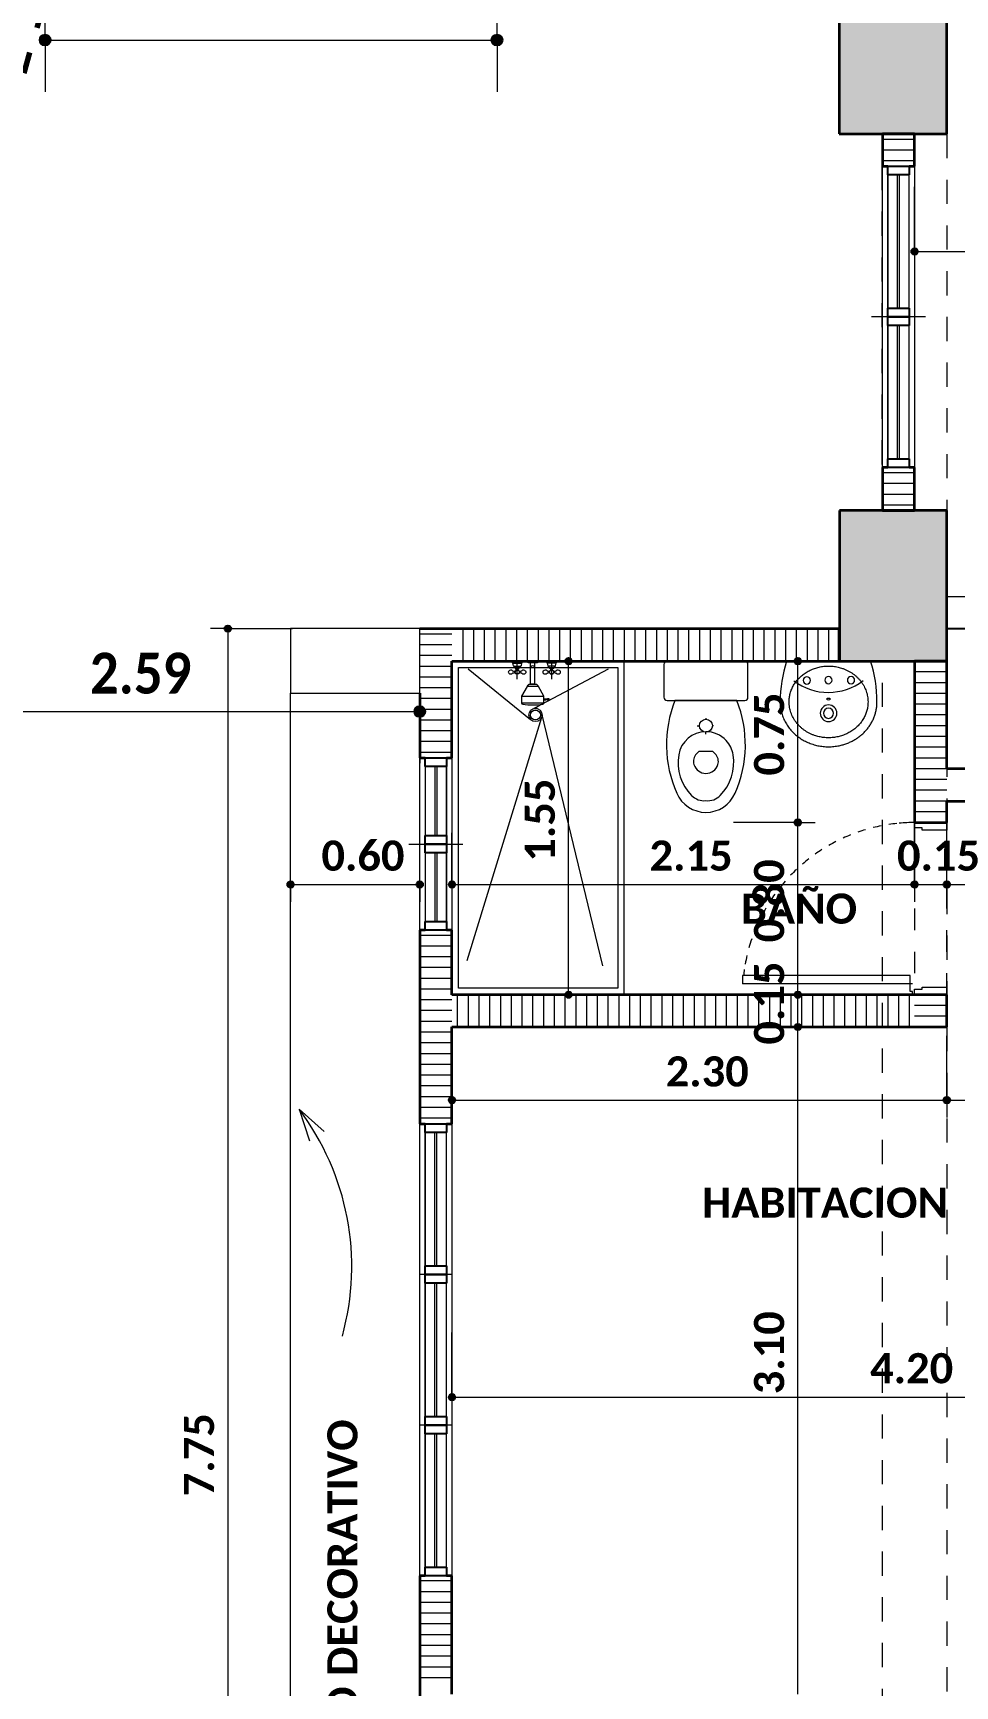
# Model space of a CAD drawing. Header units: metres. Extents: x -144 to 1000, y -717 to 29.
# Drawn here: x 686.14 to 690.42, y -565.19 to -557.51 of the extents above; entities that cross this region are included whole.
import ezdxf

# ---------------------------------------------------------------- set-up
doc = ezdxf.new("R2010")
doc.units = ezdxf.units.M
for name, pattern in [('Basculante', [0.11625, 0.075, -0.04125]), ('basculante modificado', [0.18, 0.1125, -0.0675]), ('Dash Dot 3_16_', [0.595313, 0.357187, -0.119063, 0, -0.119063]), ('Derribado', [0.36, 0.24, -0.12]), ('Trazo', [0.45, 0.225, -0.225])]:
    doc.linetypes.add(name, pattern=pattern)
doc.layers.get('0').update_dxf_attribs({"color": 1})
for name, color, linetype, lineweight in [('A-ANNO-DIMS', 1, 'Continuous', 9), ('A-DETL', 1, 'Continuous', 9), ('A-DETL-GENF', 1, 'Continuous', 9), ('A-DETL-THIN', 1, 'Continuous', 9), ('A-DOOR', 1, 'Continuous', 9), ('A-DOOR-FRAM', 1, 'Continuous', 9), ('A-DOOR-HDLN', 1, 'Trazo', 20), ('A-GENM', 1, 'Continuous', 9), ('A-GLAZ', 1, 'Continuous', 9), ('A-WALL', 4, 'Continuous', 9), ('G-ANNO-TEXT', 2, 'Continuous', 9), ('P-SANR-FIXT', 1, 'Continuous', 9), ('S-COLS', 7, 'Continuous', 9)]:
    doc.layers.add(name, color=color, linetype=linetype, lineweight=lineweight)
doc.layers.add('A-WALL-PATT', color=7, linetype='Continuous', lineweight=35, true_color=0x9c9c9c)
doc.styles.add('Calibri_B', font='calibrib.ttf', dxfattribs={"height": 0.165})
doc.styles.add('Calibri_B_4', font='calibrib.ttf', dxfattribs={"height": 0.1125})
doc.styles.add('Calibri_B_6', font='calibrib.ttf', dxfattribs={"width": 0.9})

# ---------------------------------------------------------------- blocks, each defined once
blk = doc.blocks.new('S')
at = {"layer": 'A-ANNO-DIMS', "lineweight": 25, "true_color": 0x0000ff}
h = blk.add_hatch(color=5, dxfattribs=at)
edge = h.paths.add_edge_path()
edge.add_arc((675.4584, -496.7622), 0.025, 0, 360)
h = blk.add_hatch(color=5, dxfattribs=at)
edge = h.paths.add_edge_path()
edge.add_arc((677.5586, -496.7622), 0.025, 0, 360)
at = {"layer": 'A-ANNO-DIMS', "lineweight": 25}
h = blk.add_hatch(color=256, dxfattribs=at)
edge = h.paths.add_edge_path()
edge.add_arc((679.4992, -497.7445), 0.015, 0, 360)
h = blk.add_hatch(color=256, dxfattribs=at)
edge = h.paths.add_edge_path()
edge.add_arc((676.3076, -499.4975), 0.015, 0, 360)
h = blk.add_hatch(color=256, dxfattribs=at)
edge = h.paths.add_edge_path()
edge.add_arc((677.8913, -499.6485), 0.015, 0, 360)
h = blk.add_hatch(color=256, dxfattribs=at)
edge = h.paths.add_edge_path()
edge.add_arc((678.9567, -499.6485), 0.015, 0, 360)
at = {"layer": 'A-ANNO-DIMS', "lineweight": 25, "true_color": 0x0000ff}
h = blk.add_hatch(color=5, dxfattribs=at)
edge = h.paths.add_edge_path()
edge.add_arc((677.1993, -499.8827), 0.025, 0, 360)
at = {"layer": 'A-ANNO-DIMS', "lineweight": 25}
h = blk.add_hatch(color=256, dxfattribs=at)
edge = h.paths.add_edge_path()
edge.add_arc((678.9567, -500.3985), 0.015, 0, 360)
h = blk.add_hatch(color=256, dxfattribs=at)
edge = h.paths.add_edge_path()
edge.add_arc((678.9567, -500.3985), 0.015, 0, 360)
h = blk.add_hatch(color=256, dxfattribs=at)
edge = h.paths.add_edge_path()
edge.add_arc((676.5993, -500.6862), 0.015, 0, 360)
h = blk.add_hatch(color=256, dxfattribs=at)
edge = h.paths.add_edge_path()
edge.add_arc((677.1993, -500.6862), 0.015, 0, 360)
h = blk.add_hatch(color=256, dxfattribs=at)
edge = h.paths.add_edge_path()
edge.add_arc((677.3493, -500.6862), 0.015, 0, 360)
h = blk.add_hatch(color=256, dxfattribs=at)
edge = h.paths.add_edge_path()
edge.add_arc((679.499, -500.6862), 0.015, 0, 360)
h = blk.add_hatch(color=256, dxfattribs=at)
edge = h.paths.add_edge_path()
edge.add_arc((679.499, -500.6862), 0.015, 0, 360)
h = blk.add_hatch(color=256, dxfattribs=at)
edge = h.paths.add_edge_path()
edge.add_arc((679.649, -500.6862), 0.015, 0, 360)
h = blk.add_hatch(color=256, dxfattribs=at)
edge = h.paths.add_edge_path()
edge.add_arc((679.649, -500.6862), 0.015, 0, 360)
h = blk.add_hatch(color=256, dxfattribs=at)
edge = h.paths.add_edge_path()
edge.add_arc((677.8913, -501.1985), 0.015, 0, 360)
h = blk.add_hatch(color=256, dxfattribs=at)
edge = h.paths.add_edge_path()
edge.add_arc((678.9567, -501.1985), 0.015, 0, 360)
h = blk.add_hatch(color=256, dxfattribs=at)
edge = h.paths.add_edge_path()
edge.add_arc((678.9567, -501.1985), 0.015, 0, 360)
h = blk.add_hatch(color=256, dxfattribs=at)
edge = h.paths.add_edge_path()
edge.add_arc((678.9567, -501.3485), 0.015, 0, 360)
h = blk.add_hatch(color=256, dxfattribs=at)
edge = h.paths.add_edge_path()
edge.add_arc((678.9567, -501.3485), 0.015, 0, 360)
h = blk.add_hatch(color=256, dxfattribs=at)
edge = h.paths.add_edge_path()
edge.add_arc((677.3493, -501.689), 0.015, 0, 360)
h = blk.add_hatch(color=256, dxfattribs=at)
edge = h.paths.add_edge_path()
edge.add_arc((679.649, -501.689), 0.015, 0, 360)
h = blk.add_hatch(color=256, dxfattribs=at)
edge = h.paths.add_edge_path()
edge.add_arc((679.649, -501.689), 0.015, 0, 360)
h = blk.add_hatch(color=256, dxfattribs=at)
edge = h.paths.add_edge_path()
edge.add_arc((677.3493, -503.0682), 0.015, 0, 360)
at = {"layer": 'S-COLS', "true_color": 0x5b5b5b}
h = blk.add_hatch(color=251, dxfattribs=at)
h.paths.add_polyline_path([(697.4492, -507.3486), (697.4492, -506.4486), (696.9492, -506.4486), (696.9492, -507.3486), (697.3584, -507.3486)])
h.paths.add_polyline_path([(679.2055, -507.3486), (679.6494, -507.3486), (679.6494, -506.4486), (679.1494, -506.4486), (679.1494, -507.3486)])
h.paths.add_polyline_path([(687.3494, -507.3485), (687.3494, -506.4485), (686.8494, -506.4485), (686.8494, -507.3485)])
h.paths.add_polyline_path([(693.5604, -499.6485), (693.6495, -499.6485), (693.6495, -496.4985), (693.1495, -496.4985), (693.1495, -499.6485)])
h.paths.add_polyline_path([(683.4709, -499.6485), (685.0494, -499.6485), (685.049, -499.1486), (683.3492, -499.1486), (683.3492, -496.9986), (685.0495, -496.9986), (685.049, -496.4986), (683.0492, -496.4986), (683.0492, -499.6485), (683.1162, -499.6485)])
h.paths.add_polyline_path([(697.4495, -499.6485), (697.4495, -498.9486), (697.0495, -498.9486), (697.0495, -499.6485)])
h.paths.add_polyline_path([(679.4363, -499.6485), (679.6494, -499.6485), (679.6494, -498.9486), (679.1494, -498.9486), (679.1494, -499.6485), (679.4221, -499.6485)])
h.paths.add_polyline_path([(687.3494, -499.6485), (687.3494, -498.7485), (686.8494, -498.7485), (686.8494, -499.6485)])
h.paths.add_polyline_path([(687.3495, -497.3986), (687.3495, -496.4986), (686.8495, -496.4986), (686.8495, -497.3986)])
h.paths.add_polyline_path([(679.6492, -497.1986), (679.6492, -496.4975), (679.1492, -496.4986), (679.1492, -497.1986), (679.4242, -497.1986)])
h.paths.add_polyline_path([(697.2251, -497.1986), (697.4495, -497.1986), (697.4495, -496.4975), (697.0495, -496.4975), (697.0495, -497.1986)])
h.paths.add_polyline_path([(686.9244, -488.4986), (687.3494, -488.4986), (687.3494, -487.5986), (686.8494, -487.5986), (686.8494, -488.4986)])
h.paths.add_polyline_path([(697.2091, -488.4986), (697.4494, -488.4986), (697.4494, -487.5986), (696.9494, -487.5986), (696.9494, -488.4986)])
h.paths.add_polyline_path([(680.0745, -487.8986), (680.2494, -487.8986), (680.2494, -487.3986), (679.3494, -487.3986), (679.3494, -487.8986), (679.8744, -487.8986)])
at = {"layer": 'A-ANNO-DIMS', "color": 5, "true_color": 0x0000ff}
for p, q in [((675.4584, -496.7622), (675.4584, -496.5222)), ((677.5586, -496.7622), (677.5586, -496.5222)), ((675.4584, -496.7622), (677.5586, -496.7622)), ((675.4584, -496.7622), (675.4584, -497.0022)), ((677.5586, -496.7622), (677.5586, -497.0022)), ((677.1993, -499.8827), (677.1993, -499.6427)), ((674.6113, -499.8827), (677.1993, -499.8827)), ((677.1993, -499.8827), (677.1993, -500.1227))]:
    blk.add_line(p, q, dxfattribs=at)
at = {"layer": 'A-ANNO-DIMS'}
for p, q in [((679.4992, -497.7445), (679.4992, -497.4445)), ((679.4992, -497.7445), (683.0492, -497.7445)), ((679.4992, -497.7445), (679.4992, -497.8245)), ((676.3076, -499.4975), (676.2276, -499.4975)), ((676.3076, -499.4975), (676.3076, -507.2475)), ((676.3076, -499.4975), (676.6076, -499.4975)), ((677.8913, -499.6485), (677.5913, -499.6485)), ((677.8913, -501.1985), (677.8913, -499.6485)), ((677.8913, -499.6485), (677.9713, -499.6485)), ((678.9567, -499.6485), (678.6567, -499.6485)), ((678.9567, -500.3985), (678.9567, -499.6485)), ((678.9567, -499.6485), (679.0367, -499.6485)), ((676.5993, -500.6862), (676.5993, -500.3862)), ((677.1993, -500.6862), (677.1993, -500.3862)), ((678.9567, -500.3985), (678.6567, -500.3985)), ((678.9567, -500.3985), (678.6567, -500.3985)), ((678.9567, -501.1985), (678.9567, -500.3985)), ((678.9567, -500.3985), (679.0367, -500.3985)), ((678.9567, -500.3985), (679.0367, -500.3985)), ((679.499, -500.6862), (679.499, -500.3862)), ((679.499, -500.6862), (679.499, -500.3862)), ((679.649, -500.6862), (679.649, -500.3862)), ((679.649, -500.6862), (679.649, -500.3862)), ((676.5993, -500.6862), (677.1993, -500.6862)), ((676.5993, -500.6862), (676.5993, -500.7662)), ((677.1993, -500.6862), (677.1993, -500.7662)), ((677.3493, -500.6862), (679.499, -500.6862)), ((677.3493, -500.6862), (677.3493, -500.7662)), ((679.499, -500.6862), (679.499, -500.7662)), ((679.499, -500.6862), (679.649, -500.6862)), ((679.499, -500.6862), (679.499, -500.7662)), ((679.649, -500.6862), (679.649, -500.7662)), ((679.649, -500.6862), (680.8993, -500.6862)), ((679.649, -500.6862), (679.649, -500.7662)), ((677.8913, -501.1985), (677.5913, -501.1985)), ((677.8913, -501.1985), (677.9713, -501.1985)), ((678.9567, -501.1985), (678.6567, -501.1985)), ((678.9567, -501.1985), (678.6567, -501.1985)), ((678.9567, -501.3485), (678.9567, -501.1985)), ((678.9567, -501.1985), (679.0367, -501.1985)), ((678.9567, -501.1985), (679.0367, -501.1985)), ((677.3493, -501.689), (677.3493, -501.389)), ((678.9567, -501.3485), (678.6567, -501.3485)), ((678.9567, -501.3485), (678.6567, -501.3485)), ((678.9567, -504.4485), (678.9567, -501.3485)), ((678.9567, -501.3485), (679.0367, -501.3485)), ((678.9567, -501.3485), (679.0367, -501.3485)), ((679.649, -501.689), (679.649, -501.389)), ((679.649, -501.689), (679.649, -501.389)), ((677.3493, -501.689), (679.649, -501.689)), ((677.3493, -501.689), (677.3493, -501.769)), ((679.649, -501.689), (679.649, -501.769)), ((679.649, -501.689), (680.8993, -501.689)), ((679.649, -501.689), (679.649, -501.769)), ((677.3493, -503.0682), (677.3493, -502.7682)), ((677.3493, -503.0682), (681.549, -503.0682)), ((677.3493, -503.0682), (677.3493, -503.1482))]:
    blk.add_line(p, q, dxfattribs=at)
at = {"layer": 'A-ANNO-DIMS', "linetype": 'Derribado'}
blk.add_line((677.3493, -500.6862), (677.3493, -500.3862), dxfattribs=at)
at = {"layer": 'A-ANNO-DIMS', "color": 5, "lineweight": 25, "true_color": 0x0000ff}
for centre in [(675.4584, -496.7622), (677.5586, -496.7622), (677.1993, -499.8827)]:
    blk.add_circle(centre, 0.025, dxfattribs=at)
at = {"layer": 'A-ANNO-DIMS', "lineweight": 25}
for centre in [(679.4992, -497.7445), (676.3076, -499.4975), (677.8913, -499.6485), (678.9567, -499.6485), (678.9567, -500.3985), (678.9567, -500.3985), (676.5993, -500.6862), (677.1993, -500.6862), (677.3493, -500.6862), (679.499, -500.6862), (679.499, -500.6862), (679.649, -500.6862), (679.649, -500.6862), (677.8913, -501.1985), (678.9567, -501.1985), (678.9567, -501.1985), (678.9567, -501.3485), (678.9567, -501.3485), (677.3493, -501.689), (679.649, -501.689), (679.649, -501.689), (677.3493, -503.0682)]:
    blk.add_circle(centre, 0.015, dxfattribs=at)
at = {"layer": 'A-DETL', "color": 7, "linetype": 'Dash Dot 3_16_', "lineweight": 70}
blk.add_line((671.3882, -510.7389), (678.3691, -486.447), dxfattribs=at)
at = {"layer": 'A-DETL', "color": 7, "linetype": 'basculante modificado'}
for p, q in [((683.0494, -496.7986), (679.6492, -496.7986)), ((679.349, -498.9471), (679.349, -497.1986)), ((679.649, -497.1986), (679.649, -498.9471)), ((679.649, -499.3485), (683.0494, -499.3485)), ((679.3494, -506.4485), (679.3494, -499.6485)), ((683.0495, -499.6485), (679.6494, -499.6485)), ((679.6494, -499.6485), (679.6494, -506.4485))]:
    blk.add_line(p, q, dxfattribs=at)
at = {"layer": 'A-DETL-GENF', "lineweight": 25}
for p, q in [((679.3742, -497.3886), (679.3742, -497.3486)), ((679.3742, -497.3486), (679.4742, -497.3486)), ((679.4742, -497.3886), (679.3742, -497.3886)), ((679.4742, -497.3486), (679.4742, -497.3886)), ((679.3742, -498.0486), (679.3742, -498.0086)), ((679.3742, -498.0086), (679.4742, -498.0086)), ((679.4742, -498.0086), (679.4742, -498.0486)), ((679.4742, -498.0486), (679.3742, -498.0486)), ((679.3742, -498.0886), (679.3742, -498.0486)), ((679.3742, -498.0486), (679.4742, -498.0486)), ((679.4742, -498.0886), (679.3742, -498.0886)), ((679.4742, -498.0486), (679.4742, -498.0886)), ((679.3742, -498.7486), (679.3742, -498.7086)), ((679.3742, -498.7086), (679.4742, -498.7086)), ((679.4742, -498.7086), (679.4742, -498.7486)), ((679.4742, -498.7486), (679.3742, -498.7486)), ((677.2243, -500.0985), (677.3243, -500.0985)), ((677.2243, -500.1385), (677.2243, -500.0985)), ((677.3243, -500.0985), (677.3243, -500.1385)), ((677.3243, -500.1385), (677.2243, -500.1385)), ((677.2243, -500.4585), (677.3243, -500.4585)), ((677.2243, -500.4985), (677.2243, -500.4585)), ((677.3243, -500.4585), (677.3243, -500.4985)), ((677.2243, -500.4985), (677.3243, -500.4985)), ((677.2243, -500.5385), (677.2243, -500.4985)), ((677.3243, -500.4985), (677.2243, -500.4985)), ((677.3243, -500.5385), (677.2243, -500.5385)), ((677.3243, -500.4985), (677.3243, -500.5385)), ((677.2243, -500.8585), (677.3243, -500.8585)), ((677.2243, -500.8985), (677.2243, -500.8585)), ((677.3243, -500.8585), (677.3243, -500.8985)), ((677.3243, -500.8985), (677.2243, -500.8985)), ((677.2243, -501.8385), (677.2243, -501.7985)), ((677.2243, -501.7985), (677.3243, -501.7985)), ((677.3243, -501.8385), (677.2243, -501.8385)), ((677.3243, -501.7985), (677.3243, -501.8385)), ((677.2243, -502.4985), (677.2243, -502.4585)), ((677.2243, -502.4585), (677.3243, -502.4585)), ((677.3243, -502.4585), (677.3243, -502.4985)), ((677.2243, -502.5385), (677.2243, -502.4985)), ((677.2243, -502.4985), (677.3243, -502.4985)), ((677.3243, -502.4985), (677.2243, -502.4985)), ((677.3243, -502.5385), (677.2243, -502.5385)), ((677.3243, -502.4985), (677.3243, -502.5385)), ((677.2243, -503.1985), (677.2243, -503.1585)), ((677.2243, -503.1585), (677.3243, -503.1585)), ((677.3243, -503.1585), (677.3243, -503.1985)), ((677.3243, -503.1985), (677.2243, -503.1985)), ((677.2243, -503.2385), (677.2243, -503.1985)), ((677.2243, -503.1985), (677.3243, -503.1985)), ((677.3243, -503.2385), (677.2243, -503.2385)), ((677.3243, -503.1985), (677.3243, -503.2385)), ((677.2243, -503.8985), (677.2243, -503.8585)), ((677.2243, -503.8585), (677.3243, -503.8585)), ((677.3243, -503.8585), (677.3243, -503.8985)), ((677.3243, -503.8985), (677.2243, -503.8985))]:
    blk.add_line(p, q, dxfattribs=at)
at = {"layer": 'A-DETL-GENF'}
for p, q in [((679.3742, -498.0086), (679.3742, -497.3886)), ((679.4192, -498.0086), (679.4192, -497.3886)), ((679.4292, -498.0086), (679.4292, -497.3886)), ((679.4742, -498.0086), (679.4742, -497.3886)), ((679.3742, -498.7086), (679.3742, -498.0886)), ((679.4192, -498.7086), (679.4192, -498.0886)), ((679.4292, -498.7086), (679.4292, -498.0886)), ((679.4742, -498.7086), (679.4742, -498.0886)), ((677.2243, -500.1385), (677.2243, -500.4585)), ((677.2693, -500.1385), (677.2693, -500.4585)), ((677.2793, -500.1385), (677.2793, -500.4585)), ((677.3243, -500.1385), (677.3243, -500.4585)), ((677.2243, -500.5385), (677.2243, -500.8585)), ((677.2693, -500.5385), (677.2693, -500.8585)), ((677.2793, -500.5385), (677.2793, -500.8585)), ((677.3243, -500.5385), (677.3243, -500.8585)), ((677.2243, -502.4585), (677.2243, -501.8385)), ((677.2693, -502.4585), (677.2693, -501.8385)), ((677.2793, -502.4585), (677.2793, -501.8385)), ((677.3243, -502.4585), (677.3243, -501.8385)), ((677.2243, -503.1585), (677.2243, -502.5385)), ((677.2693, -503.1585), (677.2693, -502.5385)), ((677.2793, -503.1585), (677.2793, -502.5385)), ((677.3243, -503.1585), (677.3243, -502.5385)), ((677.2243, -503.8585), (677.2243, -503.2385)), ((677.2693, -503.8585), (677.2693, -503.2385)), ((677.2793, -503.8585), (677.2793, -503.2385)), ((677.3243, -503.8585), (677.3243, -503.2385))]:
    blk.add_line(p, q, dxfattribs=at)
at = {"layer": 'A-DETL-GENF', "linetype": 'Basculante'}
for p, q in [((679.649, -500.3985), (679.499, -500.3985)), ((679.499, -500.3985), (679.499, -501.1985)), ((679.649, -501.1985), (679.649, -500.3985)), ((679.499, -501.1985), (679.649, -501.1985))]:
    blk.add_line(p, q, dxfattribs=at)
at = {"layer": 'A-DETL-THIN'}
for p, q in [((677.1993, -499.4975), (676.5993, -499.4975)), ((676.5993, -499.4975), (676.5993, -499.7975)), ((677.1993, -499.7975), (677.1993, -499.4975)), ((676.5993, -499.7975), (677.1993, -499.7975))]:
    blk.add_line(p, q, dxfattribs=at)
at = {"layer": 'A-DOOR', "lineweight": 15}
for p, q in [((678.699, -501.1085), (678.699, -501.1485)), ((679.479, -501.1085), (678.699, -501.1085)), ((679.489, -501.1485), (678.699, -501.1485)), ((679.479, -501.1835), (679.479, -501.1085)), ((679.489, -501.1835), (679.479, -501.1835)), ((679.489, -501.1985), (679.489, -501.1835))]:
    blk.add_line(p, q, dxfattribs=at)
at = {"layer": 'A-DOOR'}
blk.add_line((679.499, -501.1985), (679.649, -501.1985), dxfattribs=at)
for start, end in [(95.94294, 98.59908), (90, 95.13979), (111.8777, 114.53954), (106.56293, 109.21914), (101.25383, 103.90814), (122.55381, 125.2378), (117.20557, 119.87669), (133.33952, 136.05941), (127.92952, 130.62982), (138.79027, 141.53284), (144.28783, 147.05593), (155.44512, 158.27171), (149.83778, 152.63398), (161.11426, 164.16843), (166.84892, 169.74178), (166.84892, 169.74178), (171.55001, 173.54055)]:
    blk.add_arc((679.499, -501.1985), 0.8, start, end, dxfattribs=at)
at = {"layer": 'A-DOOR-FRAM'}
for p, q in [((679.499, -500.4235), (679.499, -500.3985)), ((679.649, -500.3985), (679.649, -500.4335)), ((679.534, -500.4235), (679.499, -500.4235)), ((679.534, -500.4335), (679.534, -500.4235)), ((679.649, -500.4335), (679.534, -500.4335)), ((679.499, -501.1735), (679.534, -501.1735)), ((679.499, -501.1985), (679.499, -501.1735)), ((679.534, -501.1635), (679.649, -501.1635)), ((679.534, -501.1735), (679.534, -501.1635)), ((679.649, -501.1635), (679.649, -501.1985))]:
    blk.add_line(p, q, dxfattribs=at)
at = {"layer": 'A-DOOR-HDLN'}
blk.add_line((679.649, -500.3985), (679.499, -500.3985), dxfattribs=at)
at = {"layer": 'A-GENM', "lineweight": 25}
for p, q in [((679.649, -499.4985), (679.649, -500.1485)), ((681.599, -499.4985), (679.649, -499.4985)), ((679.649, -500.1485), (681.599, -500.1485))]:
    blk.add_line(p, q, dxfattribs=at)
at = {"layer": 'A-GLAZ'}
for p, q in [((679.3742, -497.3486), (679.4742, -497.3486)), ((679.3742, -497.3486), (679.3742, -498.0486)), ((679.4742, -498.0486), (679.4742, -497.3486)), ((679.5492, -498.0486), (679.2992, -498.0486)), ((679.3742, -498.0486), (679.4742, -498.0486)), ((679.3742, -498.0486), (679.4742, -498.0486)), ((679.3742, -498.0486), (679.3742, -498.7486)), ((679.4742, -498.7486), (679.4742, -498.0486)), ((679.3742, -498.7486), (679.4742, -498.7486)), ((677.3243, -500.0985), (677.2243, -500.0985)), ((677.2243, -500.0985), (677.2243, -500.4985)), ((677.3243, -500.4985), (677.3243, -500.0985)), ((677.1493, -500.4985), (677.3993, -500.4985)), ((677.3243, -500.4985), (677.2243, -500.4985)), ((677.2243, -500.4985), (677.2243, -500.8985)), ((677.3243, -500.4985), (677.2243, -500.4985)), ((677.3243, -500.8985), (677.3243, -500.4985)), ((677.3243, -500.8985), (677.2243, -500.8985)), ((677.2243, -501.7985), (677.3243, -501.7985)), ((677.2243, -501.7985), (677.2243, -502.4985)), ((677.3243, -502.4985), (677.3243, -501.7985)), ((677.3493, -502.4985), (677.1993, -502.4985)), ((677.2243, -502.4985), (677.3243, -502.4985)), ((677.2243, -502.4985), (677.2243, -503.1985)), ((677.2243, -502.4985), (677.3243, -502.4985)), ((677.3243, -503.1985), (677.3243, -502.4985)), ((677.3493, -503.1985), (677.1993, -503.1985)), ((677.2243, -503.1985), (677.3243, -503.1985)), ((677.2243, -503.1985), (677.3243, -503.1985)), ((677.2243, -503.1985), (677.2243, -503.8985)), ((677.3243, -503.8985), (677.3243, -503.1985)), ((677.2243, -503.8985), (677.3243, -503.8985))]:
    blk.add_line(p, q, dxfattribs=at)
at = {"layer": 'A-WALL', "lineweight": 35}
for p, q in [((679.3492, -497.1986), (679.3492, -497.3486)), ((679.4992, -497.1986), (679.3492, -497.1986)), ((679.4992, -497.3486), (679.4992, -497.1986)), ((679.3492, -497.3486), (679.3742, -497.3486)), ((679.4742, -497.3486), (679.4992, -497.3486)), ((679.3492, -498.7486), (679.3492, -498.9486)), ((679.3742, -498.7486), (679.3492, -498.7486)), ((679.4992, -498.7486), (679.4742, -498.7486)), ((679.4992, -498.9486), (679.4992, -498.7486)), ((679.3492, -498.9486), (679.4992, -498.9486)), ((679.1492, -499.4985), (677.1993, -499.4985)), ((679.1492, -499.6485), (679.1492, -499.4985)), ((677.3493, -500.0985), (677.3493, -499.6485)), ((677.3493, -499.6485), (679.1492, -499.6485)), ((679.499, -499.6485), (679.499, -500.3985)), ((679.649, -499.6485), (679.499, -499.6485)), ((679.649, -500.1485), (679.649, -499.6485)), ((677.1993, -499.7975), (677.1993, -500.0985)), ((677.1993, -500.0985), (677.2243, -500.0985)), ((677.3243, -500.0985), (677.3493, -500.0985)), ((681.599, -500.1485), (679.649, -500.1485)), ((679.649, -500.3985), (679.649, -500.2985)), ((679.649, -500.2985), (681.849, -500.2985)), ((679.499, -500.3985), (679.649, -500.3985)), ((677.1993, -500.8985), (677.1993, -501.7985)), ((677.2243, -500.8985), (677.1993, -500.8985)), ((677.3493, -500.8985), (677.3243, -500.8985)), ((677.3493, -501.1985), (677.3493, -500.8985)), ((679.649, -501.1985), (677.3493, -501.1985)), ((679.649, -501.3485), (679.649, -501.1985)), ((677.3493, -501.7985), (677.3493, -501.3485)), ((677.3493, -501.3485), (679.649, -501.3485)), ((677.1993, -501.7985), (677.2243, -501.7985)), ((677.3243, -501.7985), (677.3493, -501.7985)), ((677.1993, -503.8985), (677.1993, -505.3985)), ((677.2243, -503.8985), (677.1993, -503.8985)), ((677.3493, -503.8985), (677.3243, -503.8985)), ((677.3493, -504.4485), (677.3493, -503.8985))]:
    blk.add_line(p, q, dxfattribs=at)
at = {"layer": 'A-WALL'}
for p, q in [((679.3492, -498.7486), (679.3492, -497.3486)), ((679.4992, -497.3486), (679.4992, -498.7486)), ((676.5993, -506.9475), (676.5993, -499.7975)), ((677.1993, -500.8985), (677.1993, -500.0985)), ((677.3493, -500.0985), (677.3493, -500.8985)), ((677.1993, -503.8985), (677.1993, -501.7985)), ((677.3493, -501.7985), (677.3493, -503.8985))]:
    blk.add_line(p, q, dxfattribs=at)
at = {"layer": 'A-WALL-PATT', "color": 8, "lineweight": 5, "true_color": 0x727272}
for p, q in [((679.4992, -497.2236), (679.3492, -497.2236)), ((679.4992, -497.2736), (679.3492, -497.2736)), ((679.4992, -497.3236), (679.3492, -497.3236)), ((679.4992, -498.7736), (679.3492, -498.7736)), ((679.4992, -498.8236), (679.3492, -498.8236)), ((679.4992, -498.8736), (679.3492, -498.8736)), ((679.4992, -498.9236), (679.3492, -498.9236)), ((677.3493, -499.5226), (677.1993, -499.5226)), ((677.399, -499.4985), (677.399, -499.6485)), ((677.449, -499.4985), (677.449, -499.6485)), ((677.499, -499.4985), (677.499, -499.6485)), ((677.549, -499.4985), (677.549, -499.6485)), ((677.599, -499.4985), (677.599, -499.6485)), ((677.649, -499.4985), (677.649, -499.6485)), ((677.699, -499.4985), (677.699, -499.6485)), ((677.749, -499.4985), (677.749, -499.6485)), ((677.799, -499.4985), (677.799, -499.6485)), ((677.849, -499.4985), (677.849, -499.6485)), ((677.899, -499.4985), (677.899, -499.6485)), ((677.949, -499.4985), (677.949, -499.6485)), ((677.999, -499.4985), (677.999, -499.6485)), ((678.049, -499.4985), (678.049, -499.6485)), ((678.099, -499.4985), (678.099, -499.6485)), ((678.149, -499.4985), (678.149, -499.6485)), ((678.199, -499.4985), (678.199, -499.6485)), ((678.249, -499.4985), (678.249, -499.6485)), ((678.299, -499.4985), (678.299, -499.6485)), ((678.349, -499.4985), (678.349, -499.6485)), ((678.399, -499.4985), (678.399, -499.6485)), ((678.449, -499.4985), (678.449, -499.6485)), ((678.499, -499.4985), (678.499, -499.6485)), ((678.549, -499.4985), (678.549, -499.6485)), ((678.599, -499.4985), (678.599, -499.6485)), ((678.649, -499.4985), (678.649, -499.6485)), ((678.699, -499.4985), (678.699, -499.6485)), ((678.749, -499.4985), (678.749, -499.6485)), ((678.799, -499.4985), (678.799, -499.6485)), ((678.849, -499.4985), (678.849, -499.6485)), ((678.899, -499.4985), (678.899, -499.6485)), ((678.949, -499.4985), (678.949, -499.6485)), ((678.999, -499.4985), (678.999, -499.6485)), ((679.049, -499.4985), (679.049, -499.6485)), ((679.099, -499.4985), (679.099, -499.6485)), ((679.149, -499.4985), (679.149, -499.6485)), ((677.3493, -499.5726), (677.1993, -499.5726)), ((677.3493, -499.6226), (677.1993, -499.6226)), ((677.3493, -499.6726), (677.1993, -499.6726)), ((679.649, -499.6486), (679.499, -499.6486)), ((679.649, -499.6986), (679.499, -499.6986)), ((677.3493, -499.7226), (677.1993, -499.7226)), ((677.3493, -499.7726), (677.1993, -499.7726)), ((679.649, -499.7486), (679.499, -499.7486)), ((677.3493, -499.8226), (677.1993, -499.8226)), ((679.649, -499.7986), (679.499, -499.7986)), ((679.649, -499.8486), (679.499, -499.8486)), ((677.3493, -499.8726), (677.1993, -499.8726)), ((677.3493, -499.9226), (677.1993, -499.9226)), ((679.649, -499.8986), (679.499, -499.8986)), ((677.3493, -499.9726), (677.1993, -499.9726)), ((677.3493, -500.0226), (677.1993, -500.0226)), ((679.649, -499.9486), (679.499, -499.9486)), ((679.649, -499.9986), (679.499, -499.9986)), ((677.3493, -500.0726), (677.1993, -500.0726)), ((679.649, -500.0486), (679.499, -500.0486)), ((679.649, -500.0986), (679.499, -500.0986)), ((679.649, -500.1486), (679.499, -500.1486)), ((679.649, -500.1485), (679.649, -500.1694)), ((679.649, -500.1986), (679.499, -500.1986)), ((679.649, -500.2486), (679.499, -500.2486)), ((679.649, -500.2986), (679.499, -500.2986)), ((679.649, -500.3486), (679.499, -500.3486)), ((677.3493, -500.9226), (677.1993, -500.9226)), ((677.3493, -500.9726), (677.1993, -500.9726)), ((677.3493, -501.0226), (677.1993, -501.0226)), ((677.3493, -501.0726), (677.1993, -501.0726)), ((677.3493, -501.1226), (677.1993, -501.1226)), ((677.3493, -501.1726), (677.1993, -501.1726)), ((677.3493, -501.2226), (677.1993, -501.2226)), ((677.374, -501.1985), (677.374, -501.3485)), ((677.424, -501.1985), (677.424, -501.3485)), ((677.474, -501.1985), (677.474, -501.3485)), ((677.524, -501.1985), (677.524, -501.3485)), ((677.574, -501.1985), (677.574, -501.3485)), ((677.624, -501.1985), (677.624, -501.3485)), ((677.674, -501.1985), (677.674, -501.3485)), ((677.724, -501.1985), (677.724, -501.3485)), ((677.774, -501.1985), (677.774, -501.3485)), ((677.824, -501.1985), (677.824, -501.3485)), ((677.874, -501.1985), (677.874, -501.3485)), ((677.924, -501.1985), (677.924, -501.3485)), ((677.974, -501.1985), (677.974, -501.3485)), ((678.024, -501.1985), (678.024, -501.3485)), ((678.074, -501.1985), (678.074, -501.3485)), ((678.124, -501.1985), (678.124, -501.3485)), ((678.174, -501.1985), (678.174, -501.3485)), ((678.224, -501.1985), (678.224, -501.3485)), ((678.274, -501.1985), (678.274, -501.3485)), ((678.324, -501.1985), (678.324, -501.3485)), ((678.374, -501.1985), (678.374, -501.3485)), ((678.424, -501.1985), (678.424, -501.3485)), ((678.474, -501.1985), (678.474, -501.3485)), ((678.524, -501.1985), (678.524, -501.3485)), ((678.574, -501.1985), (678.574, -501.3485)), ((678.624, -501.1985), (678.624, -501.3485)), ((678.674, -501.1985), (678.674, -501.3485)), ((678.724, -501.1985), (678.724, -501.3485)), ((678.774, -501.1985), (678.774, -501.3485)), ((678.824, -501.1985), (678.824, -501.3485)), ((678.874, -501.1985), (678.874, -501.3485)), ((678.924, -501.1985), (678.924, -501.3485)), ((678.974, -501.1985), (678.974, -501.3485)), ((679.024, -501.1985), (679.024, -501.3485)), ((679.074, -501.1985), (679.074, -501.3485)), ((679.124, -501.1985), (679.124, -501.3485)), ((679.174, -501.1985), (679.174, -501.3485)), ((679.224, -501.1985), (679.224, -501.3485)), ((679.274, -501.1985), (679.274, -501.3485)), ((679.324, -501.1985), (679.324, -501.3485)), ((679.374, -501.1985), (679.374, -501.3485)), ((679.424, -501.1985), (679.424, -501.3485)), ((679.474, -501.1985), (679.474, -501.3485)), ((679.649, -501.1986), (679.499, -501.1986)), ((679.649, -501.2486), (679.499, -501.2486)), ((677.3493, -501.2726), (677.1993, -501.2726)), ((677.3493, -501.3226), (677.1993, -501.3226)), ((679.649, -501.2986), (679.499, -501.2986)), ((677.3493, -501.3726), (677.1993, -501.3726)), ((677.3493, -501.4226), (677.1993, -501.4226)), ((677.3493, -501.4726), (677.1993, -501.4726)), ((677.3493, -501.5226), (677.1993, -501.5226)), ((677.3493, -501.5726), (677.1993, -501.5726)), ((677.3493, -501.6226), (677.1993, -501.6226)), ((677.3493, -501.6726), (677.1993, -501.6726)), ((677.3493, -501.7226), (677.1993, -501.7226)), ((677.3493, -501.7726), (677.1993, -501.7726)), ((677.3493, -503.9226), (677.1993, -503.9226)), ((677.3493, -503.9726), (677.1993, -503.9726)), ((677.3493, -504.0226), (677.1993, -504.0226)), ((677.3493, -504.0726), (677.1993, -504.0726)), ((677.3493, -504.1226), (677.1993, -504.1226)), ((677.3493, -504.1726), (677.1993, -504.1726)), ((677.3493, -504.2226), (677.1993, -504.2226)), ((677.3493, -504.2726), (677.1993, -504.2726)), ((677.3493, -504.3226), (677.1993, -504.3226)), ((677.3493, -504.3726), (677.1993, -504.3726))]:
    blk.add_line(p, q, dxfattribs=at)
at = {"layer": 'G-ANNO-TEXT'}
for q in [(676.7547, -501.8335), (676.6877, -501.8779)]:
    blk.add_line((676.6384, -501.7306), q, dxfattribs=at)
blk.add_arc((675.6686, -502.4623), 1.2149, 344.61793, 37.03735, dxfattribs=at)
at = {"layer": 'P-SANR-FIXT'}
for p, q in [((677.3793, -501.1685), (677.3793, -499.6785)), ((677.3793, -499.6785), (678.1193, -499.6785)), ((677.4248, -499.6849), (677.7142, -499.9191)), ((677.6303, -499.6558), (677.6288, -499.6485)), ((677.6319, -499.6574), (677.673, -499.6574)), ((677.6347, -499.6706), (677.6319, -499.6574)), ((677.6363, -499.6722), (677.6687, -499.6722)), ((677.6445, -499.6825), (677.6605, -499.6825)), ((677.6448, -499.7068), (677.6448, -499.7046)), ((677.6479, -499.7068), (677.6448, -499.7068)), ((677.648, -499.6893), (677.648, -499.6825)), ((677.6525, -499.7318), (677.6525, -499.6485)), ((677.6569, -499.6893), (677.6569, -499.6825)), ((677.6601, -499.7068), (677.657, -499.7068)), ((677.6601, -499.7046), (677.6601, -499.7068)), ((677.673, -499.6574), (677.6703, -499.6706)), ((677.6761, -499.6485), (677.6746, -499.6558)), ((677.7025, -499.6565), (677.7025, -499.6485)), ((677.746, -499.6565), (677.7025, -499.6565)), ((677.7145, -499.6759), (677.7145, -499.6565)), ((677.7145, -499.7534), (677.7145, -499.6759)), ((678.0748, -499.6855), (677.7163, -499.8762)), ((677.7341, -499.6759), (677.7341, -499.6565)), ((677.7341, -499.7534), (677.7341, -499.6759)), ((677.746, -499.6485), (677.746, -499.6565)), ((677.7888, -499.6485), (677.7903, -499.6558)), ((677.7919, -499.6574), (677.7947, -499.6706)), ((677.833, -499.6574), (677.7919, -499.6574)), ((677.8287, -499.6722), (677.7963, -499.6722)), ((677.8205, -499.6825), (677.8045, -499.6825)), ((677.8048, -499.7046), (677.8048, -499.7068)), ((677.8048, -499.7068), (677.8079, -499.7068)), ((677.808, -499.6893), (677.808, -499.6825)), ((677.8125, -499.7318), (677.8125, -499.6485)), ((677.8169, -499.6893), (677.8169, -499.6825)), ((677.817, -499.7068), (677.8201, -499.7068)), ((677.8201, -499.7068), (677.8201, -499.7046)), ((677.8303, -499.6706), (677.833, -499.6574)), ((677.8346, -499.6558), (677.8361, -499.6485)), ((678.1193, -499.6785), (678.1193, -501.1685)), ((678.1493, -501.1985), (678.1493, -499.6485)), ((678.3338, -499.6635), (678.3338, -499.8157)), ((678.7247, -499.8157), (678.7247, -499.6635)), ((677.698, -499.7669), (677.6727, -499.8119)), ((677.7513, -499.7669), (677.698, -499.7669)), ((677.7064, -499.7572), (677.7145, -499.7534)), ((677.7429, -499.7572), (677.7064, -499.7572)), ((677.7145, -499.7534), (677.7341, -499.7534)), ((677.7349, -499.7534), (677.7429, -499.7572)), ((677.7767, -499.8119), (677.7513, -499.7669)), ((677.6727, -499.8119), (677.7767, -499.8119)), ((677.6727, -499.8119), (677.6727, -499.8423)), ((677.6727, -499.8423), (677.7767, -499.8423)), ((677.7324, -499.8676), (677.7462, -499.8676)), ((677.7767, -499.8423), (677.7767, -499.8119)), ((677.7767, -499.8233), (677.7855, -499.8233)), ((677.7855, -499.8291), (677.7767, -499.8291)), ((677.7855, -499.8233), (677.7855, -499.8291)), ((677.7924, -499.8249), (677.7855, -499.8249)), ((677.7924, -499.8275), (677.7855, -499.8275)), ((677.7924, -499.8233), (677.7924, -499.8291)), ((677.8012, -499.8233), (677.7924, -499.8233)), ((677.7924, -499.8291), (677.8012, -499.8291)), ((677.8012, -499.8291), (677.8012, -499.8233)), ((678.3488, -499.8307), (678.5293, -499.8307)), ((678.6733, -499.8307), (678.3853, -499.8307)), ((678.5293, -499.8307), (678.7097, -499.8307)), ((677.4203, -501.0398), (677.7662, -499.9083)), ((678.0503, -501.0645), (677.7669, -499.8915)), ((678.5293, -499.9135), (678.5293, -499.9185)), ((678.4893, -499.9485), (678.4993, -499.9485)), ((678.5293, -499.9885), (678.5293, -499.9785)), ((678.5643, -499.9485), (678.5593, -499.9485)), ((678.4862, -500.0791), (678.4985, -500.0667)), ((678.4985, -500.0667), (678.5601, -500.0667)), ((678.5601, -500.0667), (678.5724, -500.0791)), ((678.1193, -501.1685), (677.3793, -501.1685))]:
    blk.add_line(p, q, dxfattribs=at)
for centre, radius in [((677.6525, -499.699), 0.00903), ((677.8125, -499.699), 0.00903), ((677.737, -499.8987), 0.0307), ((677.737, -499.8987), 0.0231), ((678.5293, -499.9485), 0.03)]:
    blk.add_circle(centre, radius, dxfattribs=at)
for centre, radius, start, end in [((677.6169, -499.699), 0.00597, 127.48685, 232.51315), ((677.6228, -499.7027), 0.0127, 49.38747, 138.72132), ((677.6228, -499.6954), 0.0127, 221.27868, 310.61253), ((677.6319, -499.6558), 0.0016, 180, 270), ((677.6379, -499.6816), 0.0133, 239.24075, 313.13523), ((677.6384, -499.719), 0.0158, 66.22841, 117.67345), ((677.6363, -499.6706), 0.0016, 180, 270), ((677.6335, -499.6811), 0.00934, 1.44207, 72.97405), ((677.6445, -499.6809), 0.0016, 180, 270), ((677.6456, -499.6893), 0.0024, 305.30346, 0), ((677.6593, -499.6893), 0.0024, 180, 234.69654), ((677.667, -499.6816), 0.0133, 226.86477, 300.75925), ((677.6665, -499.719), 0.0158, 62.32655, 113.77159), ((677.6605, -499.6809), 0.0016, 270, 0), ((677.6714, -499.6811), 0.00934, 107.02595, 178.55793), ((677.6687, -499.6706), 0.0016, 270, 0), ((677.673, -499.6558), 0.0016, 270, 360), ((677.6821, -499.7027), 0.0127, 41.27868, 130.61253), ((677.6821, -499.6954), 0.0127, 229.38747, 318.72132), ((677.688, -499.699), 0.00597, 307.48685, 52.51315), ((677.7243, -499.6821), 0.0116, 32.37202, 147.62798), ((677.7769, -499.699), 0.00597, 127.48685, 232.51315), ((677.7828, -499.7027), 0.0127, 49.38747, 138.72132), ((677.7828, -499.6954), 0.0127, 221.27868, 310.61253), ((677.7919, -499.6558), 0.0016, 180, 270), ((677.7979, -499.6816), 0.0133, 239.24075, 313.13523), ((677.7984, -499.719), 0.0158, 66.22841, 117.67345), ((677.7963, -499.6706), 0.0016, 180, 270), ((677.7935, -499.6811), 0.00934, 1.44207, 72.97405), ((677.8045, -499.6809), 0.0016, 180, 270), ((677.8056, -499.6893), 0.0024, 305.30346, 0), ((677.8193, -499.6893), 0.0024, 180, 234.69654), ((677.827, -499.6816), 0.0133, 226.86477, 300.75925), ((677.8265, -499.719), 0.0158, 62.32655, 113.77159), ((677.8205, -499.6809), 0.0016, 270, 360), ((677.8314, -499.6811), 0.00934, 107.02595, 178.55793), ((677.8287, -499.6706), 0.0016, 270, 0), ((677.833, -499.6558), 0.0016, 270, 360), ((677.8421, -499.7027), 0.0127, 41.27868, 130.61253), ((677.8421, -499.6954), 0.0127, 229.38747, 318.72132), ((677.848, -499.699), 0.00597, 307.48685, 52.51315), ((678.3488, -499.6635), 0.015, 90, 180), ((678.7097, -499.6635), 0.015, 0, 90), ((679.4884, -499.8381), 0.6142, 162.01714, 179.98286), ((678.71, -499.8381), 0.6142, 0.01714, 17.98286), ((677.7133, -499.7717), 0.016, 115.3085, 162.5748), ((677.7361, -499.7717), 0.016, 17.4252, 64.6915), ((679.0977, -499.5269), 0.2666, 233.08789, 307.32303), ((678.998, -499.7379), 0.017, 0, 180), ((678.998, -499.7379), 0.017, 180, 0), ((679.0985, -499.7365), 0.0168, 90, 270), ((679.0985, -499.7365), 0.0168, 270, 90), ((679.2035, -499.7369), 0.017, 0, 180), ((679.2035, -499.7369), 0.017, 180, 0), ((677.6783, -499.8423), 0.0056, 180, 270), ((677.7247, -499.5808), 0.2711, 260.14578, 279.85422), ((677.7711, -499.8423), 0.0056, 270, 360), ((678.3488, -499.8157), 0.015, 180, 270), ((678.9043, -500.0367), 0.5584, 158.35911, 203.79689), ((678.1542, -500.0367), 0.5584, 336.20311, 21.64089), ((678.7097, -499.8157), 0.015, 270, 0), ((679.0992, -499.8908), 0.0386, 0, 180), ((679.0992, -499.8908), 0.0235, 0, 180), ((679.0992, -499.8908), 0.0386, 180, 0), ((679.0992, -499.8908), 0.0235, 180, 0), ((678.5293, -500.1044), 0.1282, 89.99847, 170.90608), ((678.5293, -500.1044), 0.1282, 42.44528, 90.00153), ((678.5293, -500.1044), 0.1282, 9.09392, 42.44528), ((678.6198, -500.1189), 0.2199, 170.90608, 224.39736), ((678.5215, -500.1144), 0.05, 135, 197.18646), ((678.537, -500.1144), 0.05, 342.81705, 45), ((678.4388, -500.1189), 0.2199, 315.60264, 9.09392), ((678.5293, -500.112), 0.0581, 197.18646, 342.81705), ((678.5307, -500.2014), 0.15, 203.79689, 269.46886), ((678.521, -500.2156), 0.0816, 224.39736, 275.83548), ((678.5279, -500.2014), 0.15, 270.53114, 336.20311), ((678.5376, -500.2156), 0.0816, 264.16452, 315.60264)]:
    blk.add_arc(centre, radius, start, end, dxfattribs=at)
for major_axis in [(-0.00908, 0), (0.00908, 0)]:
    blk.add_ellipse((679.0987, -499.8246), major_axis=major_axis, ratio=0.332108, start_param=3.141593, end_param=6.283185, dxfattribs=at)
for points, knots in [([(678.9159, -499.8379), (678.9159, -499.8311), (678.9166, -499.821), (678.9188, -499.8078), (678.9211, -499.798), (678.9241, -499.7884), (678.9277, -499.7788), (678.932, -499.7694), (678.9368, -499.7604), (678.9422, -499.7517), (678.9483, -499.7432), (678.9549, -499.735), (678.9619, -499.7273), (678.9695, -499.72), (678.9776, -499.7131), (678.9861, -499.7066), (678.995, -499.7007), (679.0043, -499.6952), (679.014, -499.6903), (679.024, -499.6858), (679.0342, -499.682), (679.0446, -499.6787), (679.0553, -499.676), (679.0662, -499.6739), (679.0771, -499.6724), (679.0881, -499.6715), (679.0992, -499.6712), (679.1104, -499.6715), (679.1213, -499.6724), (679.1322, -499.6739), (679.1431, -499.676), (679.1538, -499.6787), (679.1651, -499.6823), (679.177, -499.6868), (679.1894, -499.6926), (679.2012, -499.6992), (679.2123, -499.7066), (679.223, -499.7148), (679.2329, -499.7236), (679.2419, -499.733), (679.2502, -499.7432), (679.2577, -499.7538), (679.2642, -499.7648), (679.2698, -499.7764), (679.2744, -499.7884), (679.278, -499.8004), (679.2815, -499.8168), (679.2825, -499.8294), (679.2826, -499.8379)], [0, 0, 0, 0, 0.038462, 0.057692, 0.076923, 0.096154, 0.115385, 0.134615, 0.153846, 0.173077, 0.192308, 0.211538, 0.230769, 0.25, 0.269231, 0.288462, 0.307692, 0.326923, 0.346154, 0.365385, 0.384615, 0.403846, 0.423077, 0.442308, 0.461538, 0.480769, 0.5, 0.519231, 0.538462, 0.557692, 0.576923, 0.596154, 0.615385, 0.639423, 0.663462, 0.6875, 0.711538, 0.735577, 0.759615, 0.783654, 0.807692, 0.831731, 0.855769, 0.879808, 0.903846, 0.927885, 0.951923, 1, 1, 1, 1]), ([(678.8742, -499.8379), (678.8742, -499.846), (678.875, -499.858), (678.8774, -499.8736), (678.8799, -499.8852), (678.8832, -499.8966), (678.8872, -499.908), (678.8918, -499.9191), (678.8971, -499.9298), (678.903, -499.9402), (678.9096, -499.9503), (678.9168, -499.9601), (678.9245, -499.9694), (678.9327, -499.9782), (678.9415, -499.9867), (678.9508, -499.9946), (678.9604, -500.0021), (678.9704, -500.0089), (678.981, -500.0153), (678.9918, -500.0211), (679.0029, -500.0264), (679.0143, -500.031), (679.026, -500.035), (679.0379, -500.0385), (679.0499, -500.0413), (679.0621, -500.0435), (679.0744, -500.0451), (679.0869, -500.046), (679.0992, -500.0464), (679.1116, -500.046), (679.124, -500.0451), (679.1364, -500.0435), (679.1475, -500.0415), (679.1575, -500.0392), (679.1695, -500.036), (679.1842, -500.0311), (679.2011, -500.0239), (679.2175, -500.0154), (679.2332, -500.0056), (679.2477, -499.9948), (679.2615, -499.9826), (679.2741, -499.9695), (679.2854, -499.9554), (679.2956, -499.9402), (679.3041, -499.9246), (679.3114, -499.908), (679.3171, -499.8909), (679.3211, -499.8737), (679.3236, -499.856), (679.3242, -499.844), (679.3242, -499.8379)], [0, 0, 0, 0, 0.035714, 0.053571, 0.071429, 0.089286, 0.107143, 0.125, 0.142857, 0.160714, 0.178571, 0.196429, 0.214286, 0.232143, 0.25, 0.267857, 0.285714, 0.303571, 0.321429, 0.339286, 0.357143, 0.375, 0.392857, 0.410714, 0.428571, 0.446429, 0.464286, 0.482143, 0.5, 0.517857, 0.535714, 0.553571, 0.571429, 0.584821, 0.598214, 0.625, 0.651786, 0.678571, 0.705357, 0.732143, 0.758929, 0.785714, 0.8125, 0.839286, 0.866071, 0.892857, 0.919643, 0.946429, 0.973214, 1, 1, 1, 1]), ([(679.2826, -499.8379), (679.2825, -499.8448), (679.2818, -499.8549), (679.2796, -499.8681), (679.2773, -499.8778), (679.2744, -499.8875), (679.2707, -499.8971), (679.2665, -499.9064), (679.2617, -499.9154), (679.2562, -499.9241), (679.2502, -499.9326), (679.2436, -499.9408), (679.2365, -499.9485), (679.229, -499.9558), (679.2209, -499.9627), (679.2123, -499.9692), (679.2034, -499.9752), (679.1942, -499.9806), (679.1845, -499.9856), (679.1744, -499.99), (679.1643, -499.9939), (679.1538, -499.9971), (679.1431, -499.9998), (679.1322, -500.002), (679.1213, -500.0035), (679.1104, -500.0044), (679.0992, -500.0047), (679.0881, -500.0044), (679.0771, -500.0035), (679.0662, -500.002), (679.0553, -499.9998), (679.0446, -499.9971), (679.0333, -499.9936), (679.0214, -499.989), (679.009, -499.9832), (678.9972, -499.9766), (678.9861, -499.9693), (678.9755, -499.9611), (678.9656, -499.9522), (678.9565, -499.9428), (678.9482, -499.9327), (678.9407, -499.922), (678.9343, -499.911), (678.9287, -499.8994), (678.924, -499.8875), (678.9204, -499.8754), (678.917, -499.8591), (678.9159, -499.8465), (678.9159, -499.8379)], [0, 0, 0, 0, 0.038462, 0.057692, 0.076923, 0.096154, 0.115385, 0.134615, 0.153846, 0.173077, 0.192308, 0.211538, 0.230769, 0.25, 0.269231, 0.288462, 0.307692, 0.326923, 0.346154, 0.365385, 0.384615, 0.403846, 0.423077, 0.442308, 0.461538, 0.480769, 0.5, 0.519231, 0.538462, 0.557692, 0.576923, 0.596154, 0.615385, 0.639423, 0.663462, 0.6875, 0.711538, 0.735577, 0.759615, 0.783654, 0.807692, 0.831731, 0.855769, 0.879808, 0.903846, 0.927885, 0.951923, 1, 1, 1, 1])]:
    blk.add_open_spline(points, degree=3, knots=knots, dxfattribs=at)
at = {"layer": 'S-COLS', "lineweight": 35}
for p, q in [((679.1492, -496.4975), (679.1492, -497.1986)), ((679.6492, -497.1986), (679.6492, -496.4975)), ((679.1492, -497.1986), (679.6492, -497.1986)), ((679.6494, -498.9486), (679.1494, -498.9486)), ((679.1494, -498.9486), (679.1494, -499.6485)), ((679.6494, -499.6485), (679.6494, -498.9486)), ((679.1494, -499.6485), (679.6494, -499.6485))]:
    blk.add_line(p, q, dxfattribs=at)
at = {"layer": 'A-ANNO-DIMS', "color": 5, "true_color": 0x0000ff, "insert": (675.6669, -499.6093), "char_height": 0.19, "width": 0.572076, "attachment_point": 1, "line_spacing_factor": 1.158048, "style": 'Calibri_B_6'}
blk.add_mtext('2.59', dxfattribs=at)
at = {"layer": 'A-ANNO-DIMS', "char_height": 0.14, "width": 0.376134, "attachment_point": 1, "rotation": 90, "line_spacing_factor": 1.158048, "style": 'Calibri_B_4'}
for s, insert in [('0.75', (678.7527, -500.1802)), ('1.55', (677.6873, -500.5802)), ('0.80', (678.7527, -500.9552)), ('0.15', (678.7527, -501.4302)), ('3.10', (678.7527, -503.0552)), ('7.75', (676.1035, -503.5292))]:
    blk.add_mtext(s, dxfattribs=dict(at, insert=insert))
at = {"layer": 'A-ANNO-DIMS', "char_height": 0.14, "width": 0.376134, "attachment_point": 1, "line_spacing_factor": 1.158048, "style": 'Calibri_B_4'}
for s, insert in [('0.60', (676.7426, -500.4821)), ('2.15', (678.2674, -500.4821)), ('0.15', (679.4173, -500.4821)), ('2.30', (678.3424, -501.485)), ('4.20', (679.2924, -502.8641))]:
    blk.add_mtext(s, dxfattribs=dict(at, insert=insert))
at = {"layer": 'G-ANNO-TEXT', "style": 'Calibri_B'}
for s, p in [('BAÑO', (678.6916, -500.8683)), ('HABITACION', (678.511, -502.2345))]:
    blk.add_text(s, height=0.14, dxfattribs=at).set_placement(p)
blk.add_text('ELEMENTO DECORATIVO', height=0.14, rotation=90, dxfattribs=at).set_placement((676.91, -505.404))

msp = doc.modelspace()

# ---------------------------------------------------------------- block references
at = {"color": 3}
msp.add_blockref('S', (10.7329, -60.7772), dxfattribs=at)

doc.saveas('drawing.dxf')
